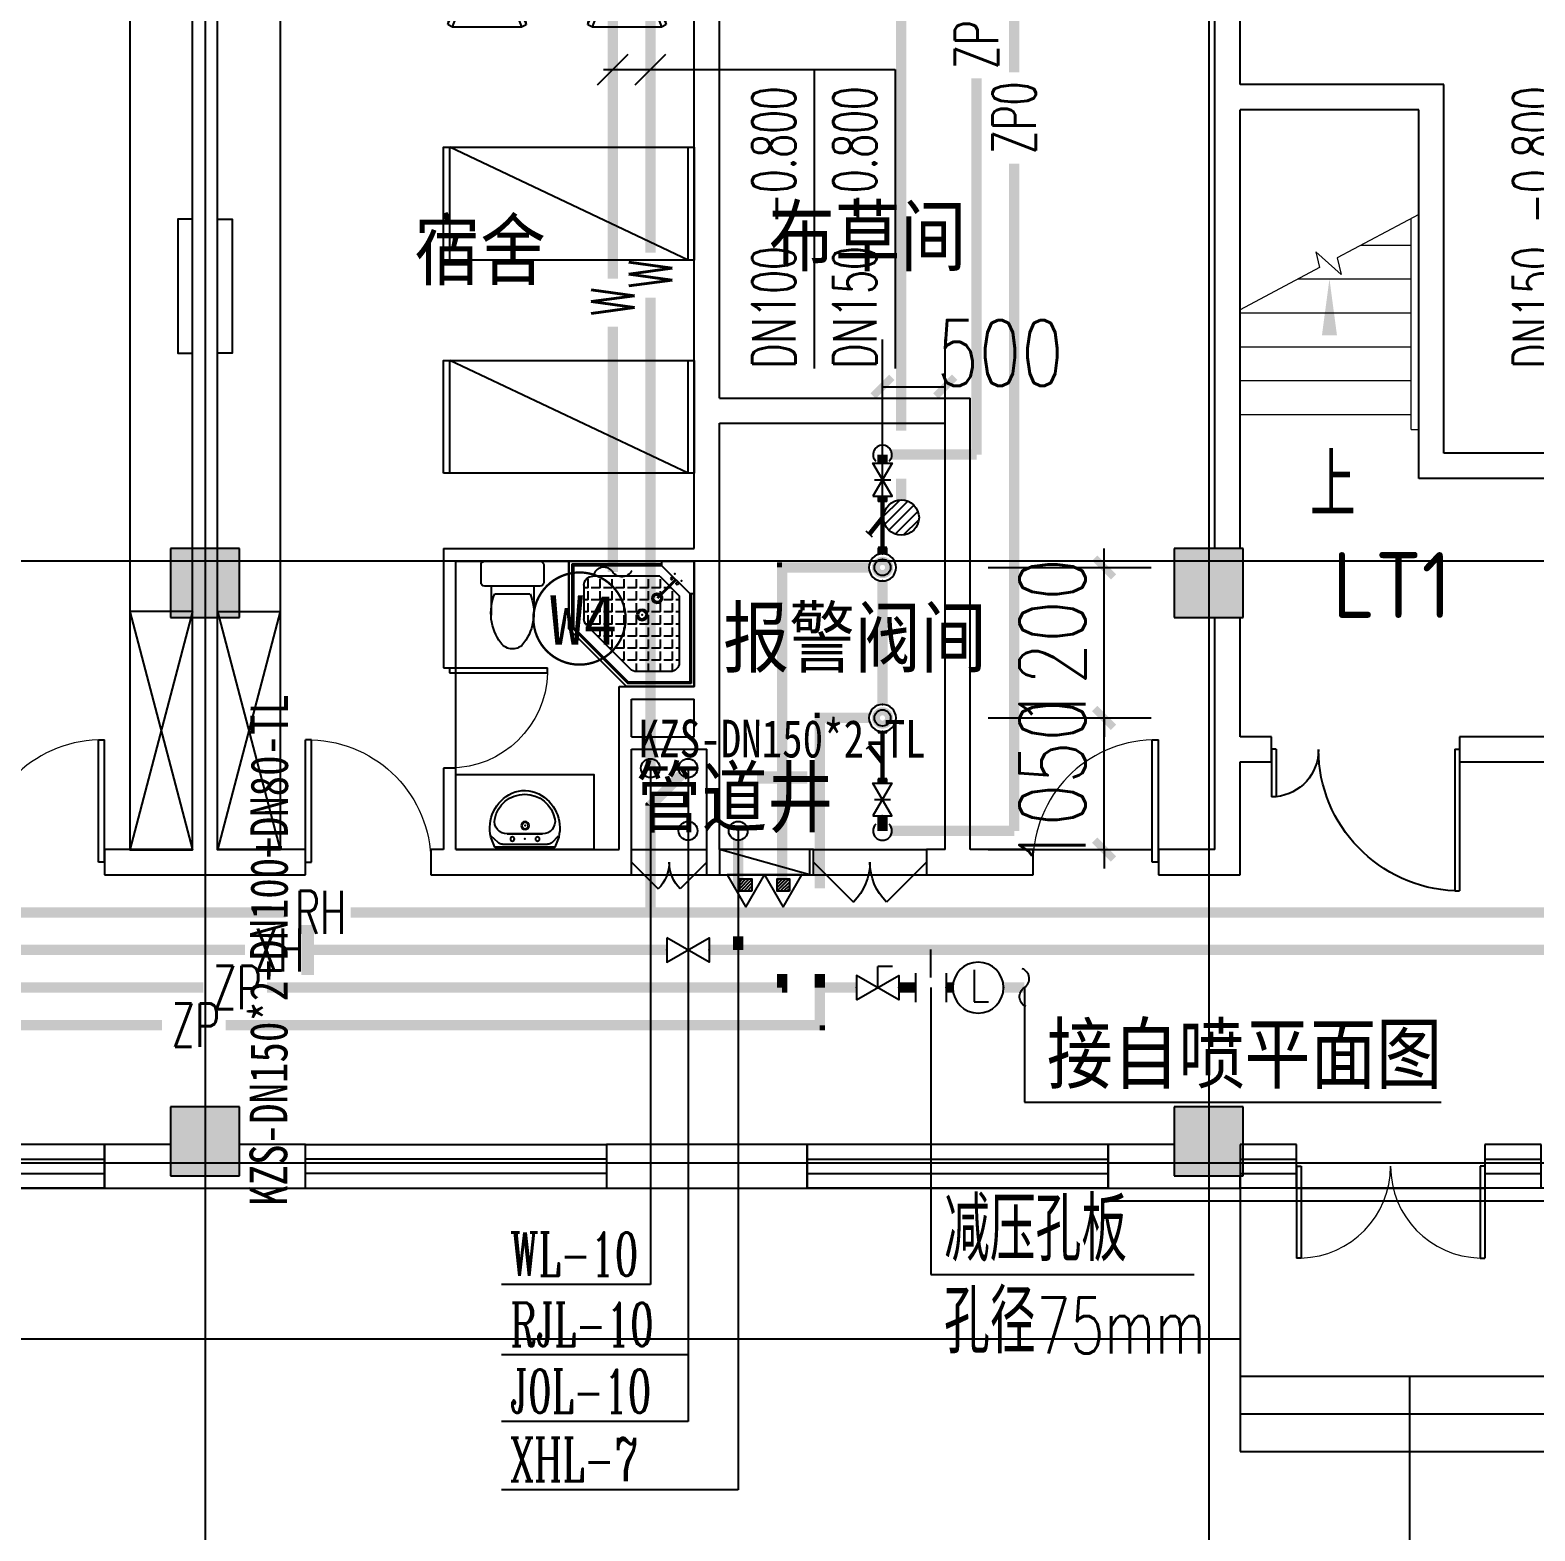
# Model space of a CAD drawing. Extents: x 0 to 2838408, y -923048 to 203859.
# Drawn here: x 2427323 to 2439317, y -204424 to -192458 of the extents above; entities that cross this region are included whole.
import ezdxf
from ezdxf.enums import TextEntityAlignment as Align

# ---------------------------------------------------------------- set-up
doc = ezdxf.new("R2010")
doc.units = 0
doc.header["$LTSCALE"] = 1000
doc.linetypes.add('DASH', pattern=[0.35, 0.25, -0.1])
for name, color, linetype in [('A-Fixt', 81, 'Continuous'), ('CLAYER', 7, 'Continuous'), ('COLUMN', 9, 'Continuous'), ('DIM_SYMB', 3, 'Continuous'), ('DIM_压力废', 3, 'Continuous'), ('DIM_喷淋', 3, 'Continuous'), ('DIM_污水', 3, 'Continuous'), ('DIM_消防', 3, 'Continuous'), ('DIM_热给水', 3, 'Continuous'), ('DIM_给水', 3, 'Continuous'), ('DOOR_FIRE', 4, 'Continuous'), ('DOTE', 8, 'Continuous'), ('EQUIP_喷淋', 7, 'Continuous'), ('EQUIP_地漏', 7, 'Continuous'), ('EQUIP_污水', 7, 'Continuous'), ('EQUIP_灭火器', 7, 'Continuous'), ('EVALVE_喷淋', 7, 'Continuous'), ('GROUND', 2, 'Continuous'), ('PIPE-喷淋', 6, 'Continuous'), ('PIPE-废水', 31, 'Continuous'), ('PIPE-污水', 2, 'DASH'), ('PIPE-消防', 1, 'Continuous'), ('PIPE-热回水', 4, 'Continuous'), ('PUB_HATCH', 8, 'Continuous'), ('PUB_TEXT', 7, 'Continuous'), ('TEXT_喷淋', 7, 'Continuous'), ('TEXT_污水', 7, 'Continuous'), ('TEXT_消防', 7, 'Continuous'), ('TEXT_热回水', 7, 'Continuous'), ('TWT_DIM', 3, 'Continuous'), ('TWT_TEXT', 7, 'Continuous'), ('VALVE_喷淋', 7, 'Continuous'), ('VALVE_消防', 7, 'Continuous'), ('VPIPE-污水', 2, 'Continuous'), ('VPIPE-消防', 1, 'Continuous'), ('VPIPE-热给水', 5, 'Continuous'), ('VPIPE-给水', 3, 'Continuous'), ('WALL', 9, 'Continuous'), ('WINDOW', 4, 'Continuous'), ('WP_F', 1, 'Continuous'), ('XREF', 8, 'Continuous'), ('抗震支吊架', 2, 'Continuous'), ('洁具', 213, 'Continuous'), ('配景', 3, 'Continuous'), ('附件', 70, 'Continuous')]:
    doc.layers.add(name, color=color, linetype=linetype)
doc.layers.add('A-FLOR-STRS', color=8, linetype='Continuous', lineweight=0)
doc.styles.add('_TCH_DIM', font='SIMPLEX', dxfattribs={"bigfont": 'GBCBIG'})
doc.styles.add('_TCH_DIM_T3', font='SIMPLEX', dxfattribs={"width": 0.75, "bigfont": 'HZTXT'})
doc.styles.add('_TWT_PIPEDN', font='SIMPLEX', dxfattribs={"width": 0.8, "height": 2.3, "bigfont": 'HZTXT'})
doc.styles.add('_TWT_PIPETEXT', font='SIMPLEX', dxfattribs={"width": 0.8, "height": 2.3, "bigfont": 'HZTXT'})
doc.styles.add('_TWT_SERIAL', font='COMPLEX', dxfattribs={"width": 0.8, "height": 2.3, "bigfont": 'HZTXT'})
doc.styles.add('HZ', font='aaa等高度-单线.shx', dxfattribs={"width": 0.7, "height": 50, "bigfont": 'aaa-hztxt.shx'})
doc.styles.add('kzcad', font='', dxfattribs={"width": 0.8})
doc.styles.get("Standard").update_dxf_attribs({"font": 'geniso.shx', "bigfont": 'hztxt.shx'})
doc.styles.add('黑体', font='')
doc.styles.get('kzcad').set_extended_font_data('SimSun')
doc.styles.get('黑体').set_extended_font_data('SimHei')
doc.dimstyles.new('_TWT_ARCH&&150', dxfattribs={"dimtxt": 525, "dimasz": 150, "dimexe": 375, "dimexo": 450, "dimgap": 150, "dimtad": 1, "dimdec": 0, "dimzin": 0, "dimdsep": 46, "dimtxsty": '_TCH_DIM_T3', "dimblk": 'ARCHTICK', "dimcen": 0.09, "dimclrt": 7, "dimazin": 2, "dimtfac": 1, "dimtdec": 0, "dimtix": 1, "dimtmove": 2, "dimatfit": 3, "dimfxl": 1, "dimtolj": 1, "dimtzin": 0, "dimarcsym": 0})

# ---------------------------------------------------------------- blocks, each defined once
blk = doc.blocks.new('$TwtSys$00000546')
h = blk.add_hatch()
h.set_pattern_fill('ANSI31', color=256, scale=200, style=0)
h.set_pattern_definition([(45, (-38543.802, -6670.83), (-17.67767, 17.67767), [])])
h.paths.add_polyline_path([(-65, 174), (65, 174), (65, 44), (-65, 44)])
for points in [[(0, 344), (-198, 0), (198, 0)], [(-65, 174), (65, 174), (65, 44), (-65, 44)]]:
    blk.add_lwpolyline(points, close=True)
blk = doc.blocks.new('A$C29581A72')
at = {"layer": '附件'}
blk.add_line((750, 200), (30, 0), dxfattribs=at)
blk.add_lwpolyline([(30, 200), (750, 200), (750, 0), (30, 0), (30, 200)], dxfattribs=at)
blk.add_solid([(750, 200), (30, 0), (750, 0), (750, 200)], dxfattribs=at)
at = {"layer": 'EQUIP_灭火器', "xscale": 0.75, "yscale": -0.75, "zscale": 0.75, "rotation": 180}
for p in [(241, 200), (539, 200)]:
    blk.add_blockref('$TwtSys$00000546', p, dxfattribs=at)
at = {"style": 'HZ', "flags": 1}
for tag in ['WHAT', 'SPEC', 'UNIT']:
    blk.add_attdef(tag, (375, 0), '', height=0.001, dxfattribs=at)
blk = doc.blocks.new('1F平面-CAD导入_dwg_Drawing4_t3_dwg_$plan$00001613-474159-1F-927810-1F')
at = {"layer": '洁具'}
for p, q in [((-30, 250), (-170, 250)), ((-200, 170), (-430, 170)), ((-260, -140), (-260, 140)), ((-200, -170), (-200, -220)), ((-170, -250), (-30, -250))]:
    blk.add_line(p, q, dxfattribs=at)
for points in [[(-200, 220), (-200, 170), (-200, -170), (-430, -170)], [(0, -220), (0, 220)]]:
    blk.add_lwpolyline(points, dxfattribs=at)
for centre, radius, start, end in [((-170, 220), 30, 90, 180), ((-30, 220), 30, 0, 90), ((-413, -227), 398, 67.4505, 126.6381), ((-590, 0), 110, 123.4509, 236.5491), ((-413, 227), 398, 233.3619, 292.5495), ((-170, -220), 30, 180, 270), ((-30, -220), 30, 270, 0)]:
    blk.add_arc(centre, radius, start, end, dxfattribs=at)
blk = doc.blocks.new('$lvtry$00000169')
at = {"color": 0}
for p, q in [((259, -36), (259, 0)), ((259, -36), (36, -259)), ((259, -24), (976, -24)), ((259, -36), (964, -36)), ((964, -36), (976, -24)), ((964, -36), (964, -525)), ((976, -24), (976, -530)), ((276, -120), (120, -276)), ((144, -151), (291, -298)), ((151, -144), (298, -291)), ((173, -309), (173, -239)), ((183, -213), (205, -213)), ((220, -213), (243, -213)), ((270, -213), (270, -143)), ((270, -213), (340, -213)), ((270, -263), (270, -239)), ((276, -120), (808, -120)), ((366, -213), (366, -143)), ((366, -213), (436, -213)), ((366, -309), (366, -239)), ((462, -213), (462, -143)), ((462, -213), (532, -213)), ((462, -309), (462, -239)), ((558, -213), (558, -143)), ((558, -213), (628, -213)), ((558, -309), (558, -239)), ((655, -213), (655, -143)), ((655, -213), (725, -213)), ((655, -309), (655, -239)), ((751, -213), (751, -143)), ((751, -213), (821, -213)), ((751, -309), (751, -239)), ((847, -213), (847, -143)), ((847, -213), (880, -213)), ((847, -309), (847, -239)), ((880, -192), (880, -460)), ((36, -259), (0, -259)), ((24, -259), (24, -976)), ((36, -259), (36, -964)), ((120, -276), (120, -808)), ((120, -309), (147, -309)), ((173, -309), (243, -309)), ((173, -405), (173, -335)), ((270, -405), (270, -335)), ((334, -309), (340, -309)), ((366, -309), (436, -309)), ((366, -405), (366, -335)), ((462, -309), (532, -309)), ((462, -405), (462, -335)), ((558, -309), (628, -309)), ((558, -405), (558, -335)), ((655, -309), (725, -309)), ((655, -405), (655, -335)), ((751, -309), (821, -309)), ((751, -405), (751, -335)), ((847, -309), (880, -309)), ((847, -405), (847, -335)), ((120, -405), (147, -405)), ((173, -405), (243, -405)), ((173, -501), (173, -431)), ((270, -405), (340, -405)), ((270, -501), (270, -431)), ((366, -405), (379, -405)), ((366, -501), (366, -431)), ((462, -405), (532, -405)), ((462, -501), (462, -431)), ((558, -405), (628, -405)), ((558, -501), (558, -431)), ((655, -405), (725, -405)), ((655, -501), (655, -431)), ((751, -405), (821, -405)), ((751, -501), (751, -431)), ((847, -405), (880, -405)), ((847, -501), (847, -431)), ((120, -501), (147, -501)), ((120, -598), (147, -598)), ((173, -501), (243, -501)), ((173, -598), (173, -528)), ((173, -598), (243, -598)), ((270, -501), (340, -501)), ((270, -598), (270, -528)), ((270, -598), (340, -598)), ((366, -501), (436, -501)), ((366, -598), (366, -528)), ((366, -598), (436, -598)), ((462, -501), (532, -501)), ((462, -598), (462, -528)), ((462, -598), (532, -598)), ((859, -511), (511, -859)), ((964, -525), (525, -964)), ((976, -530), (530, -976)), ((558, -501), (628, -501)), ((558, -598), (558, -528)), ((558, -598), (628, -598)), ((655, -501), (725, -501)), ((655, -598), (655, -528)), ((655, -598), (725, -598)), ((751, -501), (821, -501)), ((751, -598), (751, -528)), ((751, -598), (773, -598)), ((847, -501), (867, -501)), ((964, -525), (976, -530)), ((120, -694), (147, -694)), ((173, -694), (173, -624)), ((173, -694), (243, -694)), ((270, -694), (270, -624)), ((270, -694), (340, -694)), ((366, -694), (366, -624)), ((366, -694), (436, -694)), ((462, -694), (462, -624)), ((462, -694), (532, -694)), ((558, -694), (558, -624)), ((558, -694), (628, -694)), ((655, -694), (655, -624)), ((655, -694), (676, -694)), ((120, -790), (147, -790)), ((173, -790), (173, -720)), ((173, -790), (243, -790)), ((173, -878), (173, -816)), ((270, -790), (270, -720)), ((270, -790), (340, -790)), ((270, -880), (270, -816)), ((366, -790), (366, -720)), ((366, -790), (436, -790)), ((366, -880), (366, -816)), ((462, -790), (462, -720)), ((462, -790), (532, -790)), ((462, -880), (462, -816)), ((558, -790), (558, -720)), ((558, -790), (580, -790)), ((192, -880), (460, -880)), ((36, -964), (24, -976)), ((24, -976), (530, -976)), ((36, -964), (525, -964)), ((525, -964), (530, -976))]:
    blk.add_line(p, q, dxfattribs=at)
blk.add_lwpolyline([(0, 0), (0, -1000), (540, -1000), (1000, -540), (1000, 0)], close=True)
for points in [[(0, 0), (0, -1000)], [(0, 0), (1000, 0)], [(1000, 0), (1000, -540)], [(136, -190), (148, -178), (132, -162), (121, -174)], [(190, -136), (178, -148), (162, -132), (174, -121)], [(1000, -540), (540, -1000)], [(0, -1000), (540, -1000)]]:
    blk.add_lwpolyline(points, close=True, dxfattribs=at)
for radius in [43.8, 31.1]:
    blk.add_circle((416, -428), radius, dxfattribs=at)
for centre, radius, start, end in [((808, -192), 72, 0, 90), ((296, -296), 40.6, 142.583, 128.4197), ((296, -296), 28.6, 145.828, 125.6599), ((808, -460), 72, 315, 0), ((192, -808), 72, 180, 270), ((460, -808), 72, 270, 315)]:
    blk.add_arc(centre, radius, start, end, dxfattribs=at)
for p in [(156, -102, 0), (103, -156, 0), (416, -428, 0)]:
    blk.add_point(p, dxfattribs=at)
blk = doc.blocks.new('$lvtry$00000178')
at = {"color": 0}
for p, q in [((-238, 0), (238, 0)), ((-214, -36), (-272, -91)), ((-180, -23), (180, -23)), ((-142, -105), (140, -105)), ((140, -105), (-142, -105)), ((216, -37), (268, -91))]:
    blk.add_line(p, q, dxfattribs=at)
blk.add_lwpolyline([(-104, -430, 0.224698), (110, -425, 0.348046), (269, -79), (239, 0), (-241, 0), (-271, -79, 0.356844)], format="xyb", close=True, dxfattribs=at)
for centre, radius in [((-100, -65), 16.3), ((100, -65), 16.3), ((1, -172), 31.6)]:
    blk.add_circle(centre, radius, dxfattribs=at)
at = {"color": 0, "lineweight": 13}
blk.add_circle((1, -172), 23, dxfattribs=at)
at = {"color": 0}
for centre, radius, start, end in [((-142, -205), 100, 90, 190.5602), ((-180, -73), 50, 90, 133.181), ((140, -205), 100, 349.4398, 90), ((180, -73), 50, 44.5607, 90), ((-1, -179), 243, 190.5602, 349.4398)]:
    blk.add_arc(centre, radius, start, end, dxfattribs=at)
for p in [(0, -65), (1, -172)]:
    blk.add_point(p, dxfattribs=at)
blk = doc.blocks.new('A$C70365C93')
at = {"layer": '洁具'}
blk.add_lwpolyline([(-1900, 2300), (-1900, 1700), (-800, 1700), (-800, 2300)], close=True, dxfattribs=at)
blk.add_blockref('$lvtry$00000178', (-1350, 2280), dxfattribs=at)
at = {"layer": '洁具', "rotation": 180}
blk.add_blockref('$lvtry$00000169', (0, 0), dxfattribs=at)
at = {"layer": '洁具', "extrusion": (0, 0, -1), "xscale": -1, "zscale": -1, "rotation": 90}
blk.add_blockref('1F平面-CAD导入_dwg_Drawing4_t3_dwg_$plan$00001613-474159-1F-927810-1F', (1450, 0), dxfattribs=at)
blk = doc.blocks.new('单人床')
at = {"layer": 'A-Fixt'}
for p, q in [((47774, 13973), (48674, 13973)), ((47774, 12073), (48674, 13973)), ((47774, 12073), (48674, 12073))]:
    blk.add_line(p, q, dxfattribs=at)
blk.add_lwpolyline([(47774, 14023), (48674, 14023), (48674, 12023), (47774, 12023), (47774, 14023)], dxfattribs=at)
blk = doc.blocks.new('CH_AP01')
for p, q in [((-311, 17), (-275, 0)), ((-275, 0), (275, 0)), ((275, 0), (311, 17))]:
    blk.add_line(p, q)
for centre, radius, start, end in [((0, -579), 1213, 74.7104, 105.2896), ((-307, 555), 37.8, 100.1859, 202.8359), ((-1658, 202), 1360, 352.1659, 14.4283), ((-824, 250), 563, 335.5038, 31.0903), ((0, -579), 1173, 75.0287, 104.9713), ((0, -1278), 1857, 80.611, 99.389), ((-824, 250), 603, 335.5038, 30.2691), ((0, -579), 1093, 75.8767, 104.1233), ((824, 250), 603, 149.7309, 204.4962), ((824, 250), 563, 148.9097, 204.4962), ((1658, 202), 1360, 165.5717, 187.8341), ((307, 555), 37.8, 337.1641, 79.8141)]:
    blk.add_arc(centre, radius, start, end)
blk = doc.blocks.new('A$C61295E98')
at = {"color": 3}
for p, q in [((544, 598), (0, 598)), ((0, 598), (0, 0)), ((161, 598), (161, 0)), ((170, 0), (170, 598)), ((603, 572), (603, 26)), ((624, 518), (624, 80)), ((544, 0), (0, 0))]:
    blk.add_line(p, q, dxfattribs=at)
for points in [[(82, 540), (75, 540), (75, 577), (82, 577)], [(82, 453), (75, 453), (75, 490), (82, 490)], [(82, 353), (75, 353), (75, 389), (82, 389)]]:
    blk.add_lwpolyline(points, close=True, dxfattribs=at)
for centre in [(74, 250), (74, 164), (74, 71)]:
    blk.add_circle(centre, 15.7, dxfattribs=at)
for centre, start, end in [((544, 518), 360, 90), ((544, 80), 270, 0)]:
    blk.add_arc(centre, 80, start, end, dxfattribs=at)
blk = doc.blocks.new('宿舍')
at = {"layer": 'A-Fixt'}
for p, q in [((47854, 13802), (48354, 15702)), ((48354, 13802), (47854, 15702)), ((47854, 13802), (48354, 13802))]:
    blk.add_line(p, q, dxfattribs=at)
for points in [[(47854, 8602), (48354, 8602), (48354, 15702), (47854, 15702)], [(47854, 10676), (47970, 10676), (47970, 11743), (47854, 11743)]]:
    blk.add_lwpolyline(points, close=True, dxfattribs=at)
at = {"xscale": -1, "rotation": 90}
for p in [(63677, 60475), (63677, 58775)]:
    blk.add_blockref('单人床', p, dxfattribs=at)
at = {"layer": 'A-Fixt', "xscale": -1, "rotation": 180}
for p in [(50002, 9140), (51117, 9140)]:
    blk.add_blockref('CH_AP01', p, dxfattribs=at)
at = {"layer": '配景', "color": 252}
blk.add_blockref('A$C61295E98', (47854, 7097), dxfattribs=at)
blk = doc.blocks.new('$WINLIB2D$00000001')
at = {"color": 0}
for points in [[(-0.5, 0.5), (-0.5, -0.5)], [(-0.5, 0.5), (0.5, 0.5)], [(0.5, -0.5), (0.5, 0.5)], [(0.5, 0.1667), (-0.5, 0.1667)], [(0.5, -0.1667), (-0.5, -0.1667)], [(-0.5, -0.5), (0.5, -0.5)]]:
    blk.add_lwpolyline(points, dxfattribs=at)
blk = doc.blocks.new('$DorLib2D$00000002')
for p, q in [((-0.5, 0), (-0.5, 0.4875)), ((-0.475, 0.4875), (-0.5, 0.4875)), ((-0.475, 0), (-0.475, 0.4875)), ((0.475, 0), (0.475, 0.4875)), ((0.475, 0.4875), (0.5, 0.4875)), ((0.5, 0), (0.5, 0.4875)), ((-0.5, 0), (-0.475, 0)), ((0.5, 0), (0.475, 0))]:
    blk.add_line(p, q)
at = {"lineweight": 13}
for centre, start, end in [((-0.4875, 0), 0, 88.53072), ((0.4875, 0), 91.46928, 180)]:
    blk.add_arc(centre, 0.4875, start, end, dxfattribs=at)
blk = doc.blocks.new('$DorLib2D$00000001')
for p, q in [((0.45, 0.975), (0.5, 0.975)), ((0.45, 0), (0.45, 0.975)), ((0.5, 0), (0.5, 0.975)), ((0.5, 0), (0.45, 0))]:
    blk.add_line(p, q)
at = {"lineweight": 13}
blk.add_arc((0.475, 0), 0.975, 91.4693, 180, dxfattribs=at)
blk = doc.blocks.new('$DorLib2D$00000116')
at = {"color": 0}
for p, q in [((-0.5, 0), (-0.146, 0.354)), ((0.5, 0), (0.146, 0.354))]:
    blk.add_line(p, q, dxfattribs=at)
for centre, start, end in [((-0.5, 0), 0, 45), ((0.5, 0), 135, 180)]:
    blk.add_arc(centre, 0.5, start, end, dxfattribs=at)
blk = doc.blocks.new('$DorLib2D$00000225')
at = {"color": 0}
for p, q in [((0.475, -0.0014), (0.475, 0.7521)), ((0.475, 0.7521), (0.5, 0.7521)), ((0.5, -0.0014), (0.5, 0.7521)), ((-0.5, 0), (-0.5, 0.252)), ((-0.475, 0.252), (-0.5, 0.252)), ((-0.475, 0), (-0.475, 0.252)), ((-0.475, 0), (-0.5, 0)), ((0.475, -0.0014), (0.5, -0.0014))]:
    blk.add_line(p, q, dxfattribs=at)
for centre, radius, start, end in [((0.5046, -0.0019), 0.7546, 92.24927, 179.72377), ((-0.5008, 0.0026), 0.2508, 359.78987, 84.09744)]:
    blk.add_arc(centre, radius, start, end, dxfattribs=at)
blk = doc.blocks.new('1F1')
at = {"layer": 'PUB_HATCH'}
for points in [[(2428991.7, -196592.2), (2428441.7, -196592.2), (2428441.7, -197142.2), (2428991.7, -197142.2)], [(2436991.7, -196592.2), (2436441.7, -196592.2), (2436441.7, -197142.2), (2436991.7, -197142.2)], [(2428991.7, -201042.2), (2428441.7, -201042.2), (2428441.7, -201592.2), (2428991.7, -201592.2)], [(2436991.7, -201042.2), (2436441.7, -201042.2), (2436441.7, -201592.2), (2436991.7, -201592.2)]]:
    blk.add_hatch(color=256, dxfattribs=at).paths.add_polyline_path(points)
for p, q in [((2439516.7, -201692.2), (2436966.7, -201692.2)), ((2436966.7, -201692.2), (2436966.7, -203792.2)), ((2439516.7, -203192.2), (2436966.7, -203192.2)), ((2439516.7, -203492.2), (2436966.7, -203492.2)), ((2436966.7, -203792.2), (2439516.7, -203792.2))]:
    blk.add_line(p, q)
at = {"layer": 'A-FLOR-STRS'}
for p, q in [((2438391.7, -193927.5), (2437740.9, -194274.3)), ((2438391.7, -195522.2), (2438391.7, -193927.5)), ((2438391.7, -195642.2), (2438391.7, -193927.5)), ((2438331.7, -195642.2), (2438331.7, -193959.4)), ((2437932.6, -194172.2), (2438331.7, -194172.2)), ((2437771.4, -194405.8), (2437571.3, -194226)), ((2437571.3, -194226), (2437600, -194349.4)), ((2437740.9, -194274.3), (2437771.4, -194405.8)), ((2437600, -194349.4), (2436966.7, -194686.9)), ((2437425.9, -194442.2), (2438331.7, -194442.2)), ((2436966.7, -195522.2), (2436966.7, -194686.9)), ((2436966.7, -194712.2), (2438331.7, -194712.2)), ((2436966.7, -194982.2), (2438331.7, -194982.2)), ((2436966.7, -195252.2), (2438331.7, -195252.2)), ((2436966.7, -195522.2), (2438331.7, -195522.2)), ((2438331.7, -195642.2), (2438391.7, -195642.2))]:
    blk.add_line(p, q, dxfattribs=at)
at = {"layer": 'COLUMN'}
for p, q in [((2428991.7, -196592.2), (2428441.7, -196592.2)), ((2428441.7, -196592.2), (2428441.7, -197142.2)), ((2428991.7, -197142.2), (2428991.7, -196592.2)), ((2436991.7, -196592.2), (2436441.7, -196592.2)), ((2436441.7, -196592.2), (2436441.7, -197142.2)), ((2436991.7, -197142.2), (2436991.7, -196592.2)), ((2428441.7, -197142.2), (2428991.7, -197142.2)), ((2436441.7, -197142.2), (2436991.7, -197142.2)), ((2428991.7, -201042.2), (2428441.7, -201042.2)), ((2428441.7, -201042.2), (2428441.7, -201592.2)), ((2428991.7, -201592.2), (2428991.7, -201042.2)), ((2436991.7, -201042.2), (2436441.7, -201042.2)), ((2436441.7, -201042.2), (2436441.7, -201592.2)), ((2436991.7, -201592.2), (2436991.7, -201042.2)), ((2428441.7, -201592.2), (2428991.7, -201592.2)), ((2436441.7, -201592.2), (2436991.7, -201592.2))]:
    blk.add_line(p, q, dxfattribs=at)
at = {"layer": 'DIM_SYMB'}
blk.add_lwpolyline([(2437679.2, -195657.2, 0, 0, 0), (2437679.2, -194442.2, 0, 120, 0), (2437679.2, -194892.2, 0, 0, 0)], format="xyseb", dxfattribs=at)
at = {"layer": 'DOOR_FIRE'}
for p, q in [((2432116.7, -198992.2), (2432716.7, -198992.2)), ((2433566.7, -198992.2), (2434466.7, -198992.2)), ((2432116.7, -199192.2), (2432716.7, -199192.2)), ((2433566.7, -199192.2), (2434466.7, -199192.2))]:
    blk.add_line(p, q, dxfattribs=at)
at = {"layer": 'DOTE'}
for p, q in [((2428716.7, -187892.2), (2428716.7, -271092.2)), ((2436716.7, -187892.2), (2436716.7, -271092.2)), ((2453916.7, -196692.2), (2343216.7, -196692.2)), ((2453916.7, -201492.2), (2343216.7, -201492.2)), ((2435862.3, -201792.2), (2453916.7, -201792.2))]:
    blk.add_line(p, q, dxfattribs=at)
at = {"layer": 'GROUND'}
for p, q in [((2436966.7, -201692.2), (2436966.7, -202892.2)), ((2363516.7, -202892.2), (2436966.7, -202892.2)), ((2438316.7, -203192.2), (2438316.7, -227642.2))]:
    blk.add_line(p, q, dxfattribs=at)
for points in [[(2363516.7, -201692.2), (2436966.7, -201692.2)], [(2439516.7, -203192.2), (2438316.7, -203192.2)]]:
    blk.add_lwpolyline(points, dxfattribs=at)
at = {"layer": 'WALL'}
for p, q in [((2432616.7, -195492.2), (2432616.7, -191642.2)), ((2432816.7, -195392.2), (2432816.7, -191642.2)), ((2428616.7, -196592.2), (2428616.7, -191942.2)), ((2428816.7, -196592.2), (2428816.7, -191942.2)), ((2436766.7, -192992.2), (2436766.7, -191942.2)), ((2436966.7, -192892.2), (2436966.7, -191942.2)), ((2438591.7, -192892.2), (2436966.7, -192892.2)), ((2438591.7, -195832.2), (2438591.7, -192892.2)), ((2436766.7, -196592.2), (2436766.7, -192992.2)), ((2436966.7, -196592.2), (2436966.7, -193092.2)), ((2438391.7, -193092.2), (2436966.7, -193092.2)), ((2438391.7, -196032.2), (2438391.7, -193092.2)), ((2432616.7, -196592.2), (2432616.7, -195492.2)), ((2432816.7, -195392.2), (2434816.7, -195392.2)), ((2434816.7, -198992.2), (2434816.7, -195392.2)), ((2432816.7, -195592.2), (2434616.7, -195592.2)), ((2432816.7, -196592.2), (2432816.7, -195592.2)), ((2434616.7, -198992.2), (2434616.7, -195592.2)), ((2439816.7, -195832.2), (2438591.7, -195832.2)), ((2439816.7, -196032.2), (2438391.7, -196032.2)), ((2430616.7, -196592.2), (2432616.7, -196592.2)), ((2430616.7, -196592.2), (2430616.7, -197542.2)), ((2430716.7, -196692.2), (2432616.7, -196692.2)), ((2430716.7, -197542.2), (2430716.7, -196692.2)), ((2432616.7, -197692.2), (2432616.7, -196692.2)), ((2432816.7, -197792.2), (2432816.7, -196592.2)), ((2428616.7, -198992.2), (2428616.7, -197142.2)), ((2428816.7, -198992.2), (2428816.7, -197142.2)), ((2436766.7, -198192.2), (2436766.7, -197142.2)), ((2436966.7, -198092.2), (2436966.7, -197142.2)), ((2430616.7, -197542.2), (2430716.7, -197542.2)), ((2432016.7, -197692.2), (2432616.7, -197692.2)), ((2432016.7, -198192.2), (2432016.7, -197692.2)), ((2432116.7, -197792.2), (2432616.7, -197792.2)), ((2432116.7, -198092.2), (2432116.7, -197792.2)), ((2432616.7, -198092.2), (2432616.7, -197792.2)), ((2432816.7, -198192.2), (2432816.7, -197792.2)), ((2432116.7, -198092.2), (2432616.7, -198092.2)), ((2437216.7, -198092.2), (2436966.7, -198092.2)), ((2437216.7, -198292.2), (2437216.7, -198092.2)), ((2439816.7, -198092.2), (2438716.7, -198092.2)), ((2438716.7, -198092.2), (2438716.7, -198292.2)), ((2432016.7, -198992.2), (2432016.7, -198192.2)), ((2432116.7, -198192.2), (2432716.7, -198192.2)), ((2432116.7, -198992.2), (2432116.7, -198192.2)), ((2432716.7, -198992.2), (2432716.7, -198192.2)), ((2432816.7, -198992.2), (2432816.7, -198192.2)), ((2436766.7, -198992.2), (2436766.7, -198192.2)), ((2430716.7, -198342.2), (2430616.7, -198342.2)), ((2430616.7, -198342.2), (2430616.7, -198992.2)), ((2430716.7, -198992.2), (2430716.7, -198342.2)), ((2436966.7, -199192.2), (2436966.7, -198292.2)), ((2436966.7, -198292.2), (2437216.7, -198292.2)), ((2438716.7, -198292.2), (2439816.7, -198292.2)), ((2428616.7, -198992.2), (2427916.7, -198992.2)), ((2427916.7, -198992.2), (2427916.7, -199192.2)), ((2429516.7, -198992.2), (2428816.7, -198992.2)), ((2429516.7, -199192.2), (2429516.7, -198992.2)), ((2430616.7, -198992.2), (2430516.7, -198992.2)), ((2430516.7, -198992.2), (2430516.7, -199192.2)), ((2430716.7, -198992.2), (2432016.7, -198992.2)), ((2432116.7, -199192.2), (2432116.7, -198992.2)), ((2432716.7, -199192.2), (2432716.7, -198992.2)), ((2433566.7, -198992.2), (2432816.7, -198992.2)), ((2433566.7, -199192.2), (2433566.7, -198992.2)), ((2434616.7, -198992.2), (2434466.7, -198992.2)), ((2434466.7, -198992.2), (2434466.7, -199192.2)), ((2435316.7, -198992.2), (2434816.7, -198992.2)), ((2435316.7, -199192.2), (2435316.7, -198992.2)), ((2436766.7, -198992.2), (2436316.7, -198992.2)), ((2436316.7, -198992.2), (2436316.7, -199192.2)), ((2427916.7, -199192.2), (2428716.7, -199192.2)), ((2428716.7, -199192.2), (2429516.7, -199192.2)), ((2430516.7, -199192.2), (2430616.7, -199192.2)), ((2430616.7, -199192.2), (2432016.7, -199192.2)), ((2432016.7, -199192.2), (2432116.7, -199192.2)), ((2432716.7, -199192.2), (2433566.7, -199192.2)), ((2434466.7, -199192.2), (2434716.7, -199192.2)), ((2434716.7, -199192.2), (2435316.7, -199192.2)), ((2436316.7, -199192.2), (2436966.7, -199192.2)), ((2428441.7, -201342.2), (2427916.7, -201342.2)), ((2427916.7, -201342.2), (2427916.7, -201692.2)), ((2429516.7, -201342.2), (2428991.7, -201342.2)), ((2429516.7, -201692.2), (2429516.7, -201342.2)), ((2433516.7, -201342.2), (2431916.7, -201342.2)), ((2431916.7, -201342.2), (2431916.7, -201692.2)), ((2433516.7, -201692.2), (2433516.7, -201342.2)), ((2436441.7, -201342.2), (2435916.7, -201342.2)), ((2435916.7, -201342.2), (2435916.7, -201692.2)), ((2436966.7, -201692.2), (2436966.7, -201592.2)), ((2427916.7, -201692.2), (2428716.7, -201692.2)), ((2428716.7, -201692.2), (2429516.7, -201692.2)), ((2431916.7, -201692.2), (2433516.7, -201692.2)), ((2435916.7, -201692.2), (2436716.7, -201692.2)), ((2436716.7, -201692.2), (2436966.7, -201692.2))]:
    blk.add_line(p, q, dxfattribs=at)
at = {"layer": 'WINDOW'}
for p, q in [((2430716.7, -198342.2), (2430716.7, -197542.2)), ((2437416.7, -201692.2), (2438916.7, -201692.2))]:
    blk.add_line(p, q, dxfattribs=at)
at = {"rotation": 180}
blk.add_blockref('宿舍', (2476470.6, -183290.5), dxfattribs=at)
at = {"xscale": -1, "rotation": 180}
for name, p in [('宿舍', (2380962.9, -183290.5)), ('A$C70365C93', (2432616.7, -196692.2))]:
    blk.add_blockref(name, p, dxfattribs=at)
at = {"layer": 'DOOR_FIRE', "xscale": -1500, "yscale": 1500, "zscale": 200, "rotation": 180}
blk.add_blockref('$DorLib2D$00000225', (2437966.7, -198192.2), dxfattribs=at)
at = {"layer": 'DOOR_FIRE', "zscale": 200}
for p, xscale, yscale in [((2432416.7, -199092.2), 600, -600), ((2434016.7, -199092.2), 900, -900)]:
    blk.add_blockref('$DorLib2D$00000116', p, dxfattribs=dict(at, xscale=xscale, yscale=yscale))
at = {"layer": 'WINDOW'}
for name, p, xscale, yscale, zscale, rotation in [('$DorLib2D$00000001', (2430666.7, -197942.2), 800, -800, 800, 90), ('$WINLIB2D$00000001', (2437191.7, -201517.2), -450.0000000065193, -350, -450.0000000065193, 359.9999999999109), ('$WINLIB2D$00000001', (2439141.7, -201517.2), -450.0000000002328, -350, -450.0000000002328, 359.9999999999109), ('$DorLib2D$00000002', (2438166.7, -201517.2), -1500, -1500, -1500, 359.9999999999109)]:
    blk.add_blockref(name, p, dxfattribs=dict(at, xscale=xscale, yscale=yscale, zscale=zscale, rotation=rotation))
for name, p, xscale, yscale, zscale in [('$DorLib2D$00000001', (2427416.7, -199092.2), 1000, 1000, 1000), ('$DorLib2D$00000001', (2430016.7, -199092.2), -1000, 1000, -1000), ('$DorLib2D$00000001', (2435816.7, -199092.2), 1000, 1000, 1000), ('$WINLIB2D$00000001', (2426716.7, -201517.2), -2400, -350, -2400), ('$WINLIB2D$00000001', (2430716.7, -201517.2), 2400, -350, 2400), ('$WINLIB2D$00000001', (2434716.7, -201517.2), -2400, -350, -2400)]:
    blk.add_blockref(name, p, dxfattribs=dict(at, xscale=xscale, yscale=yscale, zscale=zscale))
at = {"layer": 'CLAYER'}
for s, p in [('报警阀间', (2432846.7, -197581.3)), ('管道井', (2432149.1, -198855.2))]:
    blk.add_text(s, height=525, dxfattribs=at).set_placement(p)
at = {"layer": 'PUB_TEXT'}
for s, p in [('布草间', (2433209.4, -194381.3)), ('宿舍', (2430384.3, -194491.9)), ('LT1', (2437703.5, -197144.8))]:
    blk.add_text(s, height=525, dxfattribs=at).set_placement(p)
at = {"layer": 'PUB_TEXT', "color": 7, "style": '_TCH_DIM'}
blk.add_text('上', height=506.4, dxfattribs=at).set_placement((2437522.9, -196339.7))
blk = doc.blocks.new('_ArchTick')
at = {"color": 0, "linetype": 'ByBlock', "const_width": 0.4}
blk.add_lwpolyline([(-0.5, -0.5), (0.5, 0.5)], dxfattribs=at)
blk = doc.blocks.new('*D2976')
at = {"layer": 'Defpoints', "color": 0, "linetype": 'ByBlock', "transparency": 16777216}
for p in [(2434617, -195301), (2434117, -196742), (2434617, -196742)]:
    blk.add_point(p, dxfattribs=at)
at = {"layer": 'TWT_DIM', "color": 0, "linetype": 'ByBlock', "lineweight": -2, "transparency": 16777216}
for p, q in [((2434117, -196292), (2434117, -194926)), ((2434617, -196292), (2434617, -194926)), ((2434117, -195301), (2434617, -195301))]:
    blk.add_line(p, q, dxfattribs=at)
at = {"layer": 'TWT_DIM', "color": 0, "linetype": 'ByBlock', "lineweight": -2, "transparency": 16777216, "xscale": 150, "yscale": 150, "zscale": 150, "rotation": 180}
blk.add_blockref('_ArchTick', (2434117, -195301), dxfattribs=at)
at = {"layer": 'TWT_DIM', "color": 0, "linetype": 'ByBlock', "lineweight": -2, "transparency": 16777216, "xscale": 150, "yscale": 150, "zscale": 150}
blk.add_blockref('_ArchTick', (2434617, -195301), dxfattribs=at)
at = {"layer": 'TWT_DIM', "color": 7, "linetype": 'ByBlock', "transparency": 16777216, "insert": (2435054, -195032), "char_height": 525, "attachment_point": 5, "style": '_TCH_DIM_T3'}
blk.add_mtext('\\A1;500', dxfattribs=at)
blk = doc.blocks.new('*D2977')
at = {"layer": 'Defpoints', "color": 0, "linetype": 'ByBlock', "transparency": 16777216}
for p in [(2434508, -197942), (2435883, -197942), (2434508, -198992)]:
    blk.add_point(p, dxfattribs=at)
at = {"layer": 'TWT_DIM', "color": 0, "linetype": 'ByBlock', "lineweight": -2, "transparency": 16777216}
for p, q in [((2435883, -197942), (2435883, -197792)), ((2434958, -197942), (2436258, -197942)), ((2435883, -198992), (2435883, -197942)), ((2434958, -198992), (2436258, -198992)), ((2435883, -198992), (2435883, -199142))]:
    blk.add_line(p, q, dxfattribs=at)
at = {"layer": 'TWT_DIM', "color": 0, "linetype": 'ByBlock', "lineweight": -2, "transparency": 16777216, "xscale": 150, "yscale": 150, "zscale": 150}
for p, rotation in [((2435883, -197942), 270), ((2435883, -198992), 90)]:
    blk.add_blockref('_ArchTick', p, dxfattribs=dict(at, rotation=rotation))
at = {"layer": 'TWT_DIM', "color": 7, "linetype": 'ByBlock', "transparency": 16777216, "insert": (2435471, -198467), "char_height": 525, "attachment_point": 5, "rotation": 90, "style": '_TCH_DIM_T3'}
blk.add_mtext('\\A1;1050', dxfattribs=at)
blk = doc.blocks.new('*D2978')
at = {"layer": 'Defpoints', "color": 0, "linetype": 'ByBlock', "transparency": 16777216}
for p in [(2434508, -196742), (2435883, -196742), (2434508, -197942)]:
    blk.add_point(p, dxfattribs=at)
at = {"layer": 'TWT_DIM', "color": 0, "linetype": 'ByBlock', "lineweight": -2, "transparency": 16777216}
for p, q in [((2435883, -196742), (2435883, -196592)), ((2434958, -196742), (2436258, -196742)), ((2435883, -197942), (2435883, -196742)), ((2434958, -197942), (2436258, -197942)), ((2435883, -197942), (2435883, -198092))]:
    blk.add_line(p, q, dxfattribs=at)
at = {"layer": 'TWT_DIM', "color": 0, "linetype": 'ByBlock', "lineweight": -2, "transparency": 16777216, "xscale": 150, "yscale": 150, "zscale": 150}
for p, rotation in [((2435883, -196742), 270), ((2435883, -197942), 90)]:
    blk.add_blockref('_ArchTick', p, dxfattribs=dict(at, rotation=rotation))
at = {"layer": 'TWT_DIM', "color": 7, "linetype": 'ByBlock', "transparency": 16777216, "insert": (2435471, -197342), "char_height": 525, "attachment_point": 5, "rotation": 90, "style": '_TCH_DIM_T3'}
blk.add_mtext('\\A1;1200', dxfattribs=at)
blk = doc.blocks.new('$EVALVE$00000037')
blk.add_lwpolyline([(-80, 0, 1), (80, 0, 1), (-80, 0, 0.758058)], format="xyb")
at = {"const_width": 78.4}
for points in [[(0, 23.9, 1), (0, -23.9, -1)], [(0, 23.9, -1), (0, -23.9, 1)]]:
    blk.add_lwpolyline(points, format="xyb", dxfattribs=at)
blk.add_circle((0, 0), 48)
for p in [(-80, 0), (80, 0)]:
    blk.add_point(p)
blk = doc.blocks.new('$TwtSys$00000132')
at = {"elevation": 0}
blk.add_lwpolyline([(6.9, -100.6, -0.575183), (0.2, 0, 0.604745), (-10.9, 100.6, 16.924828)], format="xyb", dxfattribs=at)
blk = doc.blocks.new('$EVALVE$00000030')
for p in [(0, 0), (87, 124.3)]:
    blk.add_line(p, (0, 124.3))
blk.add_lwpolyline([(-125.2, -72.3), (125.2, 72.3), (125.2, -72.3), (-125.2, 72.3)], close=True)
for p in [(-125.2, 0), (125.2, 0)]:
    blk.add_point(p)
blk = doc.blocks.new('$EVALVE$00000027')
at = {"color": 7}
for p, q in [((-23.4, 104.4), (-23.4, -83.4)), ((-23.4, -83.4), (61.1, -83.4))]:
    blk.add_line(p, q, dxfattribs=at)
blk.add_lwpolyline([(-150, 0, 1), (150, 0, 1), (-150, 0, 0.808179)], format="xyb")
for p in [(-150, 0), (150, 0)]:
    blk.add_point(p)
blk = doc.blocks.new('$VALVE$00000296')
for points in [[(-125, 72.2), (-125, -72.2), (125, 72.2), (125, -72.2), (-125, 72.2)], [(0, 60.2), (0, -63.6)]]:
    blk.add_lwpolyline(points)
for p in [(-125, 0), (125, 0)]:
    blk.add_point(p)
blk = doc.blocks.new('$VALVE$00000501')
for p, q in [((-175, 32), (-175, -32)), ((175, 32), (175, -32)), ((96, -77), (50, -123))]:
    blk.add_line(p, q)
at = {"const_width": 35}
for points in [[(-175, 0), (175, 0)], [(-52, 0), (73, -100)]]:
    blk.add_lwpolyline(points, dxfattribs=at)
for p in [(-175, -2), (175, -2)]:
    blk.add_point(p)
blk = doc.blocks.new('$TwtSys$00000141')
for p, q in [((-94.2, 7.7), (-10.1, 91.8)), ((-94.2, 7.7), (-10.1, 91.8)), ((-87.2, -35.1), (35.1, 87.2)), ((-87.2, -35.1), (35.1, 87.2)), ((-66.5, -66.5), (66.5, 66.5)), ((-66.5, -66.5), (66.5, 66.5)), ((-32.4, -87.1), (87.6, 32.9)), ((-32.4, -87.1), (87.6, 32.9)), ((11.4, -92.3), (92.3, -11.4)), ((11.4, -92.3), (92.3, -11.4))]:
    blk.add_line(p, q)
blk.add_circle((0, 0), 94)
blk.add_circle((0, 0), 94)
blk = doc.blocks.new('$VALVE$00000458')
at = {"linetype": 'Continuous'}
for p, q in [((0, 60.5), (0, 224.5)), ((-89.9, 86.2), (-89.9, -86.2)), ((89.9, 86.2), (89.9, -86.2)), ((0, -60.5), (0, -224.5))]:
    blk.add_line(p, q, dxfattribs=at)
for p in [(-89.9, 0), (89.9, 0)]:
    blk.add_point(p)

msp = doc.modelspace()

# ---------------------------------------------------------------- hatches: boundary and pattern name
at = {"layer": 'PIPE-喷淋'}
for points in [[(2433316.7, -196742.2), (2433316.7, -196700.9), (2433275.5, -196700.9)], [(2433316.7, -196742.2), (2433275.5, -196742.2), (2433275.5, -196700.9)], [(2433616.7, -197942.2), (2433616.7, -197900.9), (2433575.5, -197900.9)], [(2433616.7, -197942.2), (2433575.5, -197942.2), (2433575.5, -197900.9)], [(2433316.7, -200092.2), (2433316.7, -200133.4), (2433358, -200133.4)], [(2433316.7, -200092.2), (2433358, -200092.2), (2433358, -200133.4)], [(2433616.7, -200392.2), (2433616.7, -200433.4), (2433658, -200433.4)], [(2433616.7, -200392.2), (2433658, -200392.2), (2433658, -200433.4)]]:
    msp.add_hatch(color=256, dxfattribs=at).paths.add_polyline_path(points)
at = {"layer": 'PIPE-热回水'}
for points in [[(2432266.7, -198642.2), (2432237.6, -198613), (2432225.5, -198625.1)], [(2432266.7, -198642.2), (2432225.5, -198642.2), (2432225.5, -198625.1)]]:
    msp.add_hatch(color=256, dxfattribs=at).paths.add_polyline_path(points)

# ---------------------------------------------------------------- linework, layer by layer
at = {"layer": 'DIM_压力废'}
for p, q in [((2434502.4, -200092.2), (2434502.4, -202378.8)), ((2434502.4, -202378.8), (2436600.2, -202378.8))]:
    msp.add_line(p, q, dxfattribs=at)
at = {"layer": 'DIM_喷淋'}
for p, q in [((2435248, -200092.2), (2435248, -201004.4)), ((2435248, -201004.4), (2438570.1, -201004.4))]:
    msp.add_line(p, q, dxfattribs=at)
at = {"layer": 'DIM_污水'}
for p, q in [((2431844.8, -192894.4), (2432088.7, -192650.4)), ((2432144.8, -192894.4), (2432388.7, -192650.4)), ((2431891.7, -192772.4), (2433572.7, -192772.4)), ((2433572.7, -192772.4), (2433572.7, -195156.2)), ((2433572.7, -192772.4), (2434217.7, -192772.4)), ((2434217.7, -192772.4), (2434217.7, -195156.2)), ((2432266.7, -198342.2), (2432266.7, -202458.6)), ((2432266.7, -202458.6), (2431079.6, -202458.6))]:
    msp.add_line(p, q, dxfattribs=at)
at = {"layer": 'DIM_消防'}
for p, q in [((2432966.7, -198842.2), (2432966.7, -204096.5)), ((2432966.7, -204096.5), (2431079.6, -204096.5))]:
    msp.add_line(p, q, dxfattribs=at)
at = {"layer": 'DIM_消防', "const_width": 18.4, "elevation": 0}
msp.add_lwpolyline([(2432069.3, -197149.6, 1), (2431334.3, -197149.6, 1)], format="xyb", close=True, dxfattribs=at)
at = {"layer": 'DIM_热给水'}
for p, q in [((2432566.7, -198342.2), (2432566.7, -203018.9)), ((2432566.7, -203018.9), (2431079.6, -203018.9))]:
    msp.add_line(p, q, dxfattribs=at)
at = {"layer": 'DIM_给水'}
for p, q in [((2432566.7, -198842.2), (2432566.7, -203551.4)), ((2432566.7, -203551.4), (2431079.6, -203551.4))]:
    msp.add_line(p, q, dxfattribs=at)
at = {"layer": 'PIPE-喷淋', "ltscale": 1.5, "const_width": 82.5}
for points in [[(2435166.7, -192793.2), (2435166.7, -191083.4)], [(2434866.7, -195842.2), (2434866.7, -192842.6)], [(2435166.7, -198842.2), (2435166.7, -193521.4)], [(2434116.7, -195842.2), (2434116.7, -195911.5)], [(2434191.7, -195842.2), (2434866.7, -195842.2)], [(2434116.7, -196174), (2434116.7, -196216.5)], [(2434116.7, -196584), (2434116.7, -196634.2)], [(2434008.7, -196742.2), (2433316.7, -196742.2)], [(2433316.7, -196742.2), (2433316.7, -199300.9)], [(2434116.7, -196850.2), (2434116.7, -197834.2)], [(2434008.7, -197942.2), (2433616.7, -197942.2)], [(2433616.7, -197942.2), (2433616.7, -199300.9)], [(2434116.7, -198050.2), (2434116.7, -198059.9)], [(2434116.7, -198427.4), (2434116.7, -198461.1)], [(2434116.7, -198723.6), (2434116.7, -198842.2)], [(2434191.7, -198842.2), (2435166.7, -198842.2)], [(2433316.7, -199983.4), (2433316.7, -200092.2)], [(2433616.7, -199983.4), (2433616.7, -200092.2)], [(2428704.6, -200092.2), (2420802.4, -200092.2)], [(2433316.7, -200092.2), (2429212.1, -200092.2)], [(2433616.7, -200092.2), (2433909.5, -200092.2)], [(2433616.7, -200092.2), (2433616.7, -200392.2)], [(2434247.5, -200092.2), (2434381.1, -200092.2)], [(2434623.7, -200092.2), (2434676.5, -200092.2)], [(2435081.5, -200092.2), (2435248, -200092.2)], [(2428374.5, -200392.2), (2420433.8, -200392.2)], [(2433616.7, -200392.2), (2428882, -200392.2)]]:
    msp.add_lwpolyline(points, dxfattribs=at)
at = {"layer": 'PIPE-喷淋'}
for centre, start, end in [((2434116.7, -195842.2), 315, 225), ((2434116.7, -198842.2), 135, 45)]:
    msp.add_arc(centre, 75, start, end, dxfattribs=at)
at = {"layer": 'PIPE-废水', "linetype": 'ByBlock', "ltscale": 1.5, "const_width": 82.5}
for points in [[(2434266.7, -195650.9), (2434266.7, -190592.2)], [(2434266.7, -196203.9), (2434266.7, -196033.4)]]:
    msp.add_lwpolyline(points, dxfattribs=at)
at = {"layer": 'PIPE-污水', "ltscale": 1.5, "const_width": 82.5}
for points in [[(2431966.7, -194440.7), (2431966.7, -192036.3)], [(2432266.7, -194231.7), (2432266.7, -192036.3)], [(2432266.7, -198342.2), (2432266.7, -194592)], [(2431966.7, -196778.6), (2431966.7, -194822.1)]]:
    msp.add_lwpolyline(points, dxfattribs=at)
at = {"layer": 'PIPE-消防', "ltscale": 1.5, "const_width": 82.5}
for points in [[(2432966.7, -198917.2), (2432966.7, -199300.9)], [(2432966.7, -199683.4), (2432966.7, -199792.2)], [(2429034.7, -199792.2), (2421170.9, -199792.2)], [(2432398, -199792.2), (2429542.2, -199792.2)], [(2432966.7, -199792.2), (2432735.5, -199792.2)], [(2441616.7, -199792.2), (2432966.7, -199792.2)]]:
    msp.add_lwpolyline(points, dxfattribs=at)
at = {"layer": 'PIPE-热回水', "ltscale": 1.5, "const_width": 82.5}
for points in [[(2432513.7, -198395.2), (2432266.7, -198642.2)], [(2432266.7, -198642.2), (2432266.7, -199492.2)], [(2429359.5, -199492.2), (2425066.7, -199492.2)], [(2432266.7, -199492.2), (2429877.5, -199492.2)], [(2440366.7, -199492.2), (2432266.7, -199492.2)]]:
    msp.add_lwpolyline(points, dxfattribs=at)
at = {"layer": 'VPIPE-污水'}
msp.add_circle((2432266.7, -198342.2), 75, dxfattribs=at)
at = {"layer": 'VPIPE-消防'}
msp.add_circle((2432966.7, -198842.2), 75, dxfattribs=at)
at = {"layer": 'VPIPE-热给水'}
msp.add_circle((2432566.7, -198342.2), 75, dxfattribs=at)
at = {"layer": 'VPIPE-给水'}
msp.add_circle((2432566.7, -198842.2), 75, dxfattribs=at)
at = {"layer": '抗震支吊架', "color": 2, "const_width": 100}
for points in [[(2433116.7, -198417.2), (2433516.7, -198417.2)], [(2429535.5, -199992.2), (2429535.5, -199592.2)]]:
    msp.add_lwpolyline(points, dxfattribs=at)

# ---------------------------------------------------------------- block references
at = {"layer": 'EQUIP_喷淋', "xscale": 1.5, "yscale": 1.5, "zscale": 1.5}
msp.add_blockref('$TwtSys$00000132', (2435247.6, -200092.1), dxfattribs=at)
at = {"layer": 'EQUIP_地漏', "linetype": 'ByBlock', "xscale": 1.5, "yscale": 1.5, "zscale": 1.5}
msp.add_blockref('$TwtSys$00000141', (2434266.7, -196344.9), dxfattribs=at)
at = {"layer": 'EQUIP_污水', "xscale": 1.5, "yscale": 1.5, "zscale": 1.5, "rotation": 90}
msp.add_blockref('$TwtSys$00000132', (2431966.7, -196778.6), dxfattribs=at)
at = {"layer": 'EVALVE_喷淋', "xscale": -1.35, "yscale": -1.35, "zscale": 1.35, "rotation": 270.0000000000934}
for p in [(2434116.7, -196742.2), (2434116.7, -197942.2)]:
    msp.add_blockref('$EVALVE$00000037', p, dxfattribs=at)
at = {"layer": 'EVALVE_喷淋', "xscale": 1.35, "yscale": 1.35, "zscale": 1.35}
for name, p in [('$EVALVE$00000030', (2434078.5, -200092.2)), ('$EVALVE$00000027', (2434879, -200092.2))]:
    msp.add_blockref(name, p, dxfattribs=at)
at = {"layer": 'VALVE_喷淋', "linetype": 'ByBlock', "zscale": 1.05, "rotation": 270.0000000000934}
for name, p, xscale, yscale in [('$VALVE$00000296', (2434116.7, -196042.8), -1.05, -1.05), ('$VALVE$00000501', (2434116.7, -196400.3), 1.05, 1.05), ('$VALVE$00000501', (2434116.7, -198243.7), -1.05, 1.05), ('$VALVE$00000296', (2434115, -198592.3), -1.05, -1.05)]:
    msp.add_blockref(name, p, dxfattribs=dict(at, xscale=xscale, yscale=yscale))
at = {"layer": 'VALVE_喷淋', "xscale": 1.35, "yscale": 1.35, "zscale": 1.35}
msp.add_blockref('$VALVE$00000458', (2434502.4, -200092.2), dxfattribs=at)
at = {"layer": 'VALVE_消防', "linetype": 'ByBlock', "xscale": -1.35, "yscale": -1.35, "zscale": 1.35, "rotation": 180}
msp.add_blockref('$VALVE$00000296', (2432566.7, -199792.2), dxfattribs=at)
at = {"layer": 'WP_F', "xscale": -1, "rotation": 180}
msp.add_blockref('A$C29581A72', (2432786.7, -198992.2), dxfattribs=at)
at = {"layer": 'XREF'}
msp.add_blockref('1F1', (0, 0), dxfattribs=at)

# ---------------------------------------------------------------- texts
at = {"layer": 'DIM_压力废', "color": 7, "style": '_TCH_DIM'}
for s, p in [('减压孔板', (2434607.4, -202273.8)), ('孔径', (2434607.4, -203008.8))]:
    msp.add_text(s, height=506.38, dxfattribs=at).set_placement(p)
at = {"layer": 'DIM_压力废', "color": 7, "style": '_TCH_DIM', "width": 0.705882}
msp.add_text('75mm', height=446.25, dxfattribs=at).set_placement((2435344.6, -203008.8))
at = {"layer": 'DIM_喷淋', "color": 7}
msp.add_text('接自喷平面图', height=525, dxfattribs=at).set_placement((2435426.7, -200899.4))
at = {"layer": 'DIM_污水', "color": 7, "style": '_TWT_PIPEDN', "width": 0.64}
for s, p in [('-0.800', (2433422.7, -194004)), ('-0.800', (2434067.7, -194004)), ('-0.800', (2439486.2, -194004)), ('DN100', (2433422.7, -195156.2)), ('DN150', (2434067.7, -195156.2)), ('DN150', (2439486.2, -195156.2))]:
    msp.add_text(s, height=345, rotation=90, dxfattribs=at).set_placement(p)
at = {"layer": 'DIM_污水', "color": 7, "style": '_TWT_SERIAL', "width": 0.64}
msp.add_text('WL-10', height=345, dxfattribs=at).set_placement((2431148.6, -202389.6))
at = {"layer": 'DIM_消防', "color": 7, "style": '_TWT_SERIAL', "width": 0.64}
msp.add_text('XHL-7', height=345, dxfattribs=at).set_placement((2431148.6, -204027.5))
at = {"layer": 'DIM_热给水', "color": 7, "style": '_TWT_SERIAL', "width": 0.64}
msp.add_text('RJL-10', height=345, dxfattribs=at).set_placement((2431148.6, -202949.9))
at = {"layer": 'DIM_给水', "color": 7, "style": '_TWT_SERIAL', "width": 0.64}
msp.add_text('J0L-10', height=345, dxfattribs=at).set_placement((2431148.6, -203482.4))
at = {"layer": 'TEXT_喷淋', "linetype": 'ByBlock', "style": '_TWT_PIPETEXT', "width": 0.64}
for p in [(2435039.2, -192767.6), (2435339.2, -193446.4)]:
    msp.add_text('ZP0', height=345, rotation=90, dxfattribs=at).set_placement(p)
for p in [(2428779.6, -200264.7), (2428449.5, -200564.7)]:
    msp.add_text('ZP', height=345, dxfattribs=at).set_placement(p)
at = {"layer": 'TEXT_污水', "style": '_TWT_PIPETEXT', "width": 0.64}
for p in [(2432439.2, -194517), (2432139.2, -194736.5)]:
    msp.add_text('W', height=345, rotation=90, dxfattribs=at).set_placement(p)
at = {"layer": 'TEXT_消防', "linetype": 'ByBlock', "style": '_TWT_PIPETEXT', "width": 0.64}
msp.add_text('XH', height=345, dxfattribs=at).set_placement((2429109.7, -199964.7))
at = {"layer": 'TEXT_热回水', "linetype": 'ByBlock', "style": '_TWT_PIPETEXT', "width": 0.64}
msp.add_text('RH', height=345, dxfattribs=at).set_placement((2429434.5, -199664.7))
at = {"layer": 'TWT_TEXT', "style": '黑体'}
msp.add_text('W4', height=394.3, dxfattribs=at).set_placement((2431465.6, -197358.5))
at = {"layer": '抗震支吊架', "color": 2, "style": 'kzcad', "width": 0.8}
for s, rotation, p in [('KZS-DN150*2+DN100+DN80-TL', 89.88539, (2429375.5, -199792.2)), ('KZS-DN150*2-TL', 359.88539, (2433316.7, -198257.2))]:
    msp.add_text(s, height=300, rotation=rotation, dxfattribs=at).set_placement(p, align=Align.CENTER)

# ---------------------------------------------------------------- dimensions: what is measured, and where the dimension line sits
at = {"layer": 'TWT_DIM', "linetype": 'ByBlock'}
dim = msp.add_linear_dim(base=(2434616.7, -195301.1), p1=(2434116.7, -196742.2), p2=(2434616.7, -196742.2), angle=360, dimstyle='_TWT_ARCH&&150', dxfattribs=at)
dim.commit()
dim.dimension.update_dxf_attribs({"geometry": '*D2976', "text_midpoint": (2435053.9, -195032.4), "dimtype": 129})
for p1, p2, picture, middle in [((2434507.7, -197942.2), (2434507.7, -196742.2), '*D2978', (2435470.5, -197342.2)), ((2434507.7, -198992.2), (2434507.7, -197942.2), '*D2977', (2435470.5, -198467.2))]:
    dim = msp.add_aligned_dim(p1=p1, p2=p2, distance=-1375.3, dimstyle='_TWT_ARCH&&150', dxfattribs=at)
    dim.commit()
    dim.dimension.update_dxf_attribs({"geometry": picture, "text_midpoint": middle})

doc.saveas('drawing.dxf')
